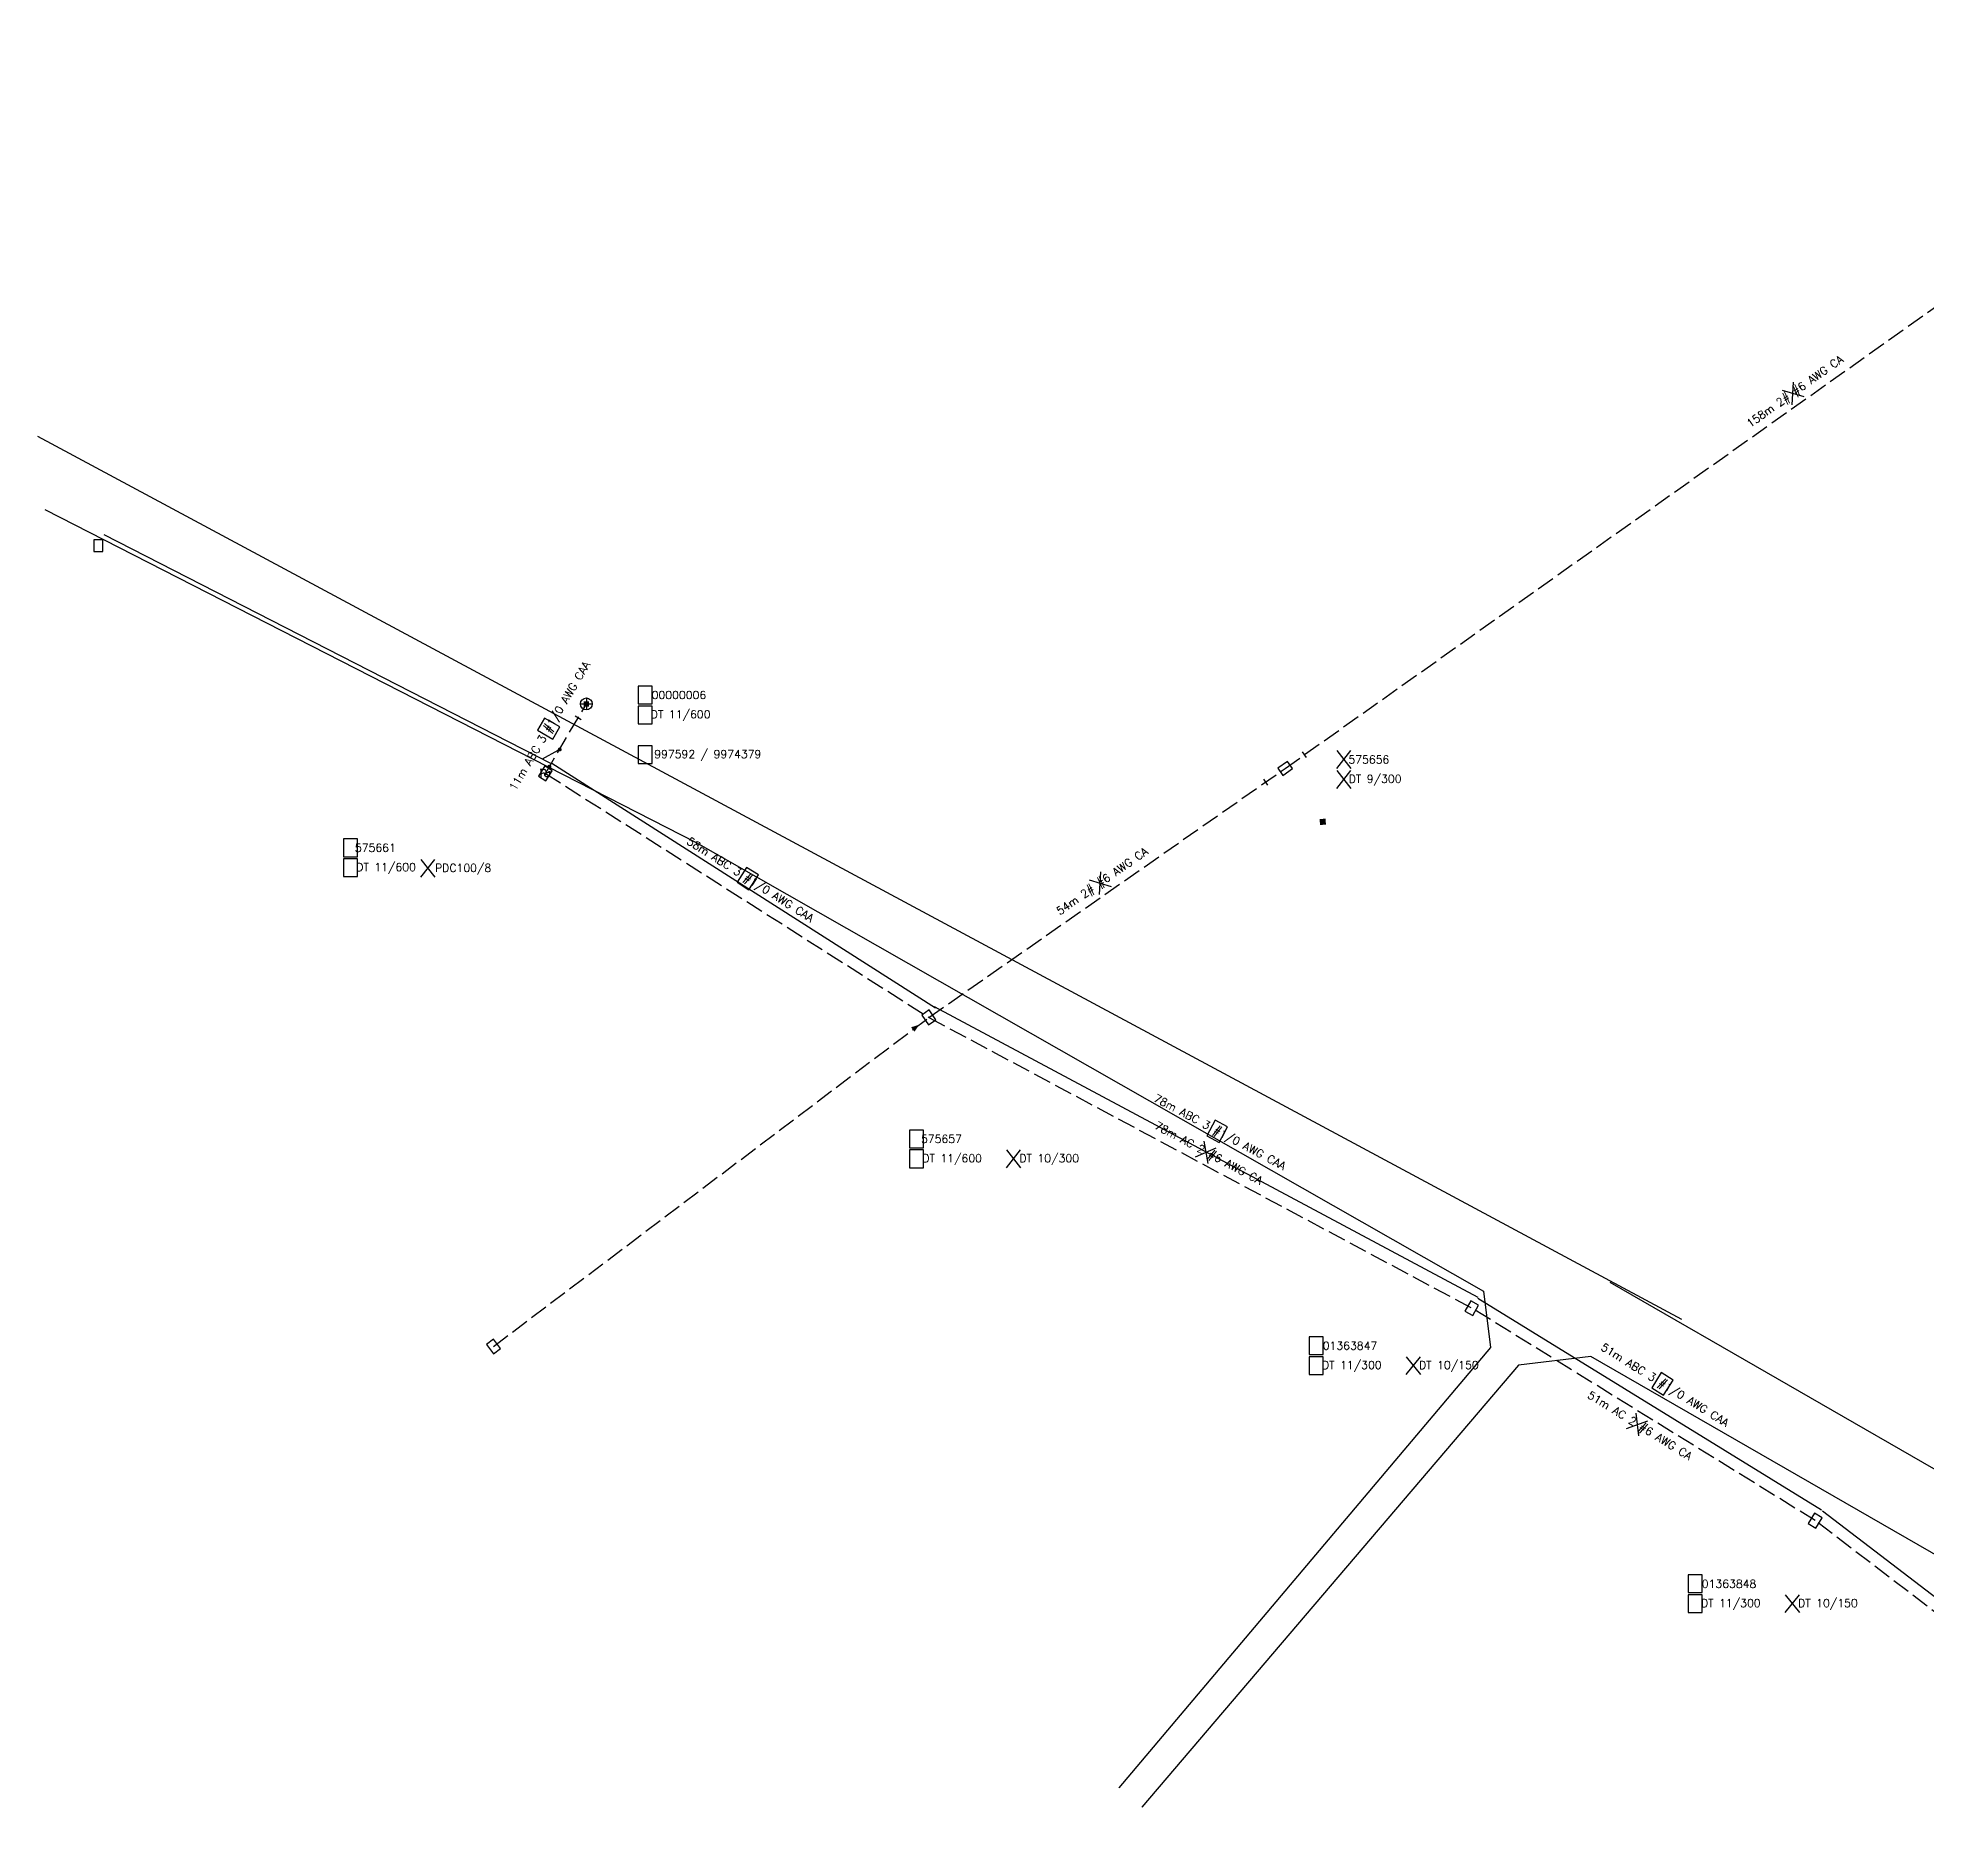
# Model space of a CAD drawing. Extents: x 936087 to 998074, y 9974195 to 10005451.
# Drawn here: x 997523.4 to 997760.7, y 9974236.7 to 9974462.9 of the extents above; entities that cross this region are included whole.
import ezdxf
from ezdxf.enums import TextEntityAlignment as Align

# ---------------------------------------------------------------- set-up
doc = ezdxf.new("R2010")
doc.units = 0
doc.header["$LTSCALE"] = 3
doc.linetypes.add('DASHED', pattern=[1, 0.75, -0.25])
for name, color, linetype in [('ENCABECAMENTO_PROJ', 1, 'CONTINUOUS'), ('INSTALACAO_MANOBRA_PROJ', 1, 'CONTINUOUS'), ('IP', 7, 'CONTINUOUS'), ('PONTO_GEOGRAFICO', 7, 'CONTINUOUS'), ('PONTO_GEOGRAFICO_PROJ', 6, 'CONTINUOUS'), ('TEXTO_PG_COORD_PROJ', 7, 'CONTINUOUS'), ('TEXTO_PG_NUMERO_PROJ', 7, 'CONTINUOUS'), ('TEXTO_PG_NUMERO_RETI', 7, 'CONTINUOUS'), ('TEXTO_PG_PROJ', 7, 'CONTINUOUS'), ('TEXTO_PG_RETI', 7, 'CONTINUOUS'), ('TEXTO_TP_PROJ', 7, 'CONTINUOUS'), ('TEXTO_TP_RETI', 7, 'CONTINUOUS'), ('TRECHO_PRIMARIO', 5, 'DASHED'), ('TRECHO_PRIMARIO_PROJ', 1, 'DASHED'), ('TRECHO_SECUNDARIO', 1, 'CONTINUOUS'), ('TRECHO_SECUNDARIO_PROJ', 6, 'CONTINUOUS')]:
    doc.layers.add(name, color=color, linetype=linetype)
doc.styles.get("Standard").update_dxf_attribs({"font": 'ROMANS', "width": 0.8})

# ---------------------------------------------------------------- blocks, each defined once
blk = doc.blocks.new('00F1')
at = {"color": 0}
for p, q in [((-1.08, -1.13), (-1.08, 0.94)), ((0.08, 0.75), (0.08, -0.21)), ((1.08, 0.53), (1.08, -0.43)), ((-0.14, -0.51), (-0.14, -0.01))]:
    blk.add_line(p, q, dxfattribs=at)
blk.add_circle((-1.08, 1.02), 0.0836, dxfattribs=at)
for centre, radius, start, end in [((-0.45, 0.13), 0.884, 59.3245, 135.4578), ((-0.45, -0.83), 0.884, 59.3245, 135.4578), ((-0.08, 0.75), 0.159, 0, 59.3245), ((0.38, 1.08), 0.884, 249.6513, 322.1639), ((0.02, -0.51), 0.159, 108.4593, 239.6814), ((0.38, 0.11), 0.884, 239.6814, 322.1639), ((-0.08, -0.21), 0.159, 288.4593, 59.3245)]:
    blk.add_arc(centre, radius, start, end, dxfattribs=at)
blk = doc.blocks.new('002F')
at = {"color": 0}
blk.add_lwpolyline([(-1.11328, 1.5), (-1.11328, -1.5), (1.113281, -1.5), (1.113281, 1.5)], close=True, dxfattribs=at)
blk = doc.blocks.new('0025')
at = {"color": 0}
blk.add_solid([(-0.75, -0.75), (0.75, -0.75), (-0.75, 0.75), (0.75, 0.75)], dxfattribs=at)
blk = doc.blocks.new('002D')
at = {"color": 0}
for p, q in [((-1.5, 0), (1.5, 0)), ((0, 1.5), (0, -1.5))]:
    blk.add_line(p, q, dxfattribs=at)
blk.add_circle((0, 0), 1.5, dxfattribs=at)
blk.add_solid([(-0.68408, -0.68408), (0.684082, -0.68408), (-0.68408, 0.684082), (0.684082, 0.684082)], dxfattribs=at)
blk = doc.blocks.new('0079')
at = {"color": 0}
blk.add_line((6.566237, 0.249023), (2.667854, 2.499755), dxfattribs=at)
at = {"color": 0, "const_width": 0.498046}
for points in [[(1.749023, 0, 1), (2.24707, 0, 1)], [(6.748535, 0, 1), (7.246582, 0, 1)]]:
    blk.add_lwpolyline(points, format="xyb", close=True, dxfattribs=at)
blk = doc.blocks.new('00F2')
at = {"color": 0}
blk.add_line((0, -0.8789), (0, 0.878906), dxfattribs=at)
blk = doc.blocks.new('004B')
at = {"color": 0}
blk.add_solid([(0, 0), (2.050781, -0.6958), (2.050781, 0.6958)], dxfattribs=at)
blk = doc.blocks.new('0049')
at = {"color": 0}
blk.add_line((0, -0.8789), (0, 0.878906), dxfattribs=at)

msp = doc.modelspace()

# ---------------------------------------------------------------- linework, layer by layer
at = {"layer": 'MUB_PROJ', "color": 84}
for p, q in [((997730.01, 9974301.85), (997523.41, 9974412.82)), ((997523.41, 9974412.82), (997523.41, 9974412.82)), ((997524.29, 9974403.64), (997606.16, 9974361.82)), ((997606.16, 9974361.82), (997705.06, 9974305.4)), ((997808.32, 9974256.2), (997721.01, 9974306.52)), ((997721.01, 9974306.52), (997721.01, 9974306.52)), ((997705.06, 9974305.4), (997705.95, 9974298.32)), ((997705.95, 9974298.32), (997659.26, 9974243)), ((997718.56, 9974297.21), (997709.49, 9974296.1)), ((997804.63, 9974247.65), (997718.56, 9974297.21)), ((997709.49, 9974296.1), (997662.14, 9974240.57)), ((997659.26, 9974243), (997659.26, 9974243)), ((997662.14, 9974240.57), (997662.14, 9974240.57))]:
    msp.add_line(p, q, dxfattribs=at)
at = {"layer": 'TEXTO_PG_COORD_PROJ', "color": 6}
for p, q in [((997600.6, 9974373.95), (997598.84, 9974373.95)), ((997598.84, 9974373.95), (997598.84, 9974371.72)), ((997600.6, 9974371.72), (997600.6, 9974373.95)), ((997598.84, 9974371.72), (997600.6, 9974371.72))]:
    msp.add_line(p, q, dxfattribs=at)
at = {"layer": 'TEXTO_PG_NUMERO_PROJ', "color": 6}
for p, q in [((997600.6, 9974381.45), (997598.84, 9974381.45)), ((997598.84, 9974381.45), (997598.84, 9974379.22)), ((997600.6, 9974379.22), (997600.6, 9974381.45)), ((997598.84, 9974379.22), (997600.6, 9974379.22)), ((997563.58, 9974362.25), (997561.82, 9974362.25)), ((997561.82, 9974362.25), (997561.82, 9974360.02)), ((997563.58, 9974360.02), (997563.58, 9974362.25)), ((997561.82, 9974360.02), (997563.58, 9974360.02)), ((997634.71, 9974325.67), (997632.94, 9974325.67)), ((997632.94, 9974325.67), (997632.94, 9974323.43)), ((997634.71, 9974323.43), (997634.71, 9974325.67)), ((997632.94, 9974323.43), (997634.71, 9974323.43)), ((997684.94, 9974299.68), (997683.17, 9974299.68)), ((997683.17, 9974299.68), (997683.17, 9974297.45)), ((997684.94, 9974297.45), (997684.94, 9974299.68)), ((997683.17, 9974297.45), (997684.94, 9974297.45)), ((997732.57, 9974269.76), (997730.8, 9974269.76)), ((997730.8, 9974269.76), (997730.8, 9974267.53)), ((997732.57, 9974267.53), (997732.57, 9974269.76)), ((997730.8, 9974267.53), (997732.57, 9974267.53))]:
    msp.add_line(p, q, dxfattribs=at)
at = {"layer": 'TEXTO_PG_NUMERO_RETI', "color": 7}
for p, q in [((997686.65, 9974373.35), (997688.42, 9974371.11)), ((997686.65, 9974371.11), (997688.42, 9974373.35))]:
    msp.add_line(p, q, dxfattribs=at)
at = {"layer": 'TEXTO_PG_PROJ', "color": 6}
for p, q in [((997600.6, 9974378.95), (997598.84, 9974378.95)), ((997598.84, 9974378.95), (997598.84, 9974376.72)), ((997600.6, 9974376.72), (997600.6, 9974378.95)), ((997598.84, 9974376.72), (997600.6, 9974376.72)), ((997563.58, 9974359.75), (997561.82, 9974359.75)), ((997561.82, 9974359.75), (997561.82, 9974357.52)), ((997563.58, 9974357.52), (997563.58, 9974359.75)), ((997561.82, 9974357.52), (997563.58, 9974357.52)), ((997634.71, 9974323.17), (997632.94, 9974323.17)), ((997632.94, 9974323.17), (997632.94, 9974320.93)), ((997634.71, 9974320.93), (997634.71, 9974323.17)), ((997632.94, 9974320.93), (997634.71, 9974320.93)), ((997684.94, 9974297.18), (997683.17, 9974297.18)), ((997683.17, 9974297.18), (997683.17, 9974294.95)), ((997684.94, 9974294.95), (997684.94, 9974297.18)), ((997683.17, 9974294.95), (997684.94, 9974294.95)), ((997732.57, 9974267.26), (997730.8, 9974267.26)), ((997730.8, 9974267.26), (997730.8, 9974265.03)), ((997732.57, 9974265.03), (997732.57, 9974267.26)), ((997730.8, 9974265.03), (997732.57, 9974265.03))]:
    msp.add_line(p, q, dxfattribs=at)
at = {"layer": 'TEXTO_PG_RETI', "color": 7}
for p, q in [((997686.65, 9974370.85), (997688.42, 9974368.61)), ((997686.65, 9974368.61), (997688.42, 9974370.85)), ((997571.56, 9974359.66), (997573.32, 9974357.43)), ((997571.56, 9974357.43), (997573.32, 9974359.66)), ((997645.14, 9974323.17), (997646.91, 9974320.93)), ((997645.14, 9974320.93), (997646.91, 9974323.17)), ((997695.37, 9974297.18), (997697.14, 9974294.95)), ((997695.37, 9974294.95), (997697.14, 9974297.18)), ((997743, 9974267.26), (997744.77, 9974265.03)), ((997743, 9974265.03), (997744.77, 9974267.26))]:
    msp.add_line(p, q, dxfattribs=at)
at = {"layer": 'TEXTO_TP_PROJ', "color": 6}
for p, q in [((997587.1, 9974377.45), (997586.2, 9974375.93)), ((997589.02, 9974376.32), (997587.1, 9974377.45)), ((997586.2, 9974375.93), (997588.13, 9974374.8)), ((997588.13, 9974374.8), (997589.02, 9974376.32)), ((997612.48, 9974358.68), (997611.28, 9974356.8)), ((997613.97, 9974357.73), (997612.48, 9974358.68)), ((997611.28, 9974356.8), (997612.77, 9974355.85)), ((997612.77, 9974355.85), (997613.97, 9974357.73)), ((997671.36, 9974326.92), (997670.31, 9974324.95)), ((997670.31, 9974324.95), (997671.87, 9974324.12)), ((997672.92, 9974326.09), (997671.36, 9974326.92)), ((997671.87, 9974324.12), (997672.92, 9974326.09)), ((997727.39, 9974295.18), (997726.21, 9974293.28)), ((997728.89, 9974294.25), (997727.39, 9974295.18)), ((997727.71, 9974292.35), (997728.89, 9974294.25)), ((997726.21, 9974293.28), (997727.71, 9974292.35))]:
    msp.add_line(p, q, dxfattribs=at)
at = {"layer": 'TEXTO_TP_RETI', "color": 5}
for p, q in [((997743.88, 9974416.82), (997744.03, 9974419.67)), ((997742.59, 9974418.65), (997745.32, 9974417.85)), ((997656.82, 9974355.27), (997656.99, 9974358.12)), ((997655.54, 9974357.1), (997658.27, 9974356.28)), ((997668.89, 9974322.31), (997671.5, 9974323.45)), ((997669.95, 9974324.28), (997670.45, 9974321.47)), ((997724.23, 9974290.07), (997724.55, 9974287.24)), ((997723.05, 9974288.17), (997725.73, 9974289.14))]:
    msp.add_line(p, q, dxfattribs=at)
at = {"layer": 'TRECHO_PRIMARIO', "color": 182}
msp.add_line((997580.67, 9974298.47), (997635.38, 9974339.82), dxfattribs=at)
at = {"layer": 'TRECHO_PRIMARIO_PROJ', "color": 6}
for p, q in [((997680.15, 9974371.11), (997809.5, 9974462.94)), ((997587.19, 9974370.49), (997592.34, 9974379.22)), ((997587.19, 9974370.49), (997635.38, 9974339.82)), ((997635.38, 9974339.82), (997680.15, 9974371.11)), ((997635.38, 9974339.82), (997703.6, 9974303.29)), ((997746.76, 9974276.58), (997703.6, 9974303.29)), ((997798.93, 9974236.66), (997746.76, 9974276.58))]:
    msp.add_line(p, q, dxfattribs=at)
at = {"layer": 'TRECHO_SECUNDARIO', "color": 1}
msp.add_line((997799.84, 9974237.86), (997747.67, 9974277.77), dxfattribs=at)
at = {"layer": 'TRECHO_SECUNDARIO_PROJ', "color": 6}
for p, q in [((997531.73, 9974400.53), (997587.84, 9974371.76)), ((997588.02, 9974371.76), (997636.21, 9974341.01)), ((997636.03, 9974341.19), (997704.37, 9974304.68)), ((997747.53, 9974277.89), (997704.37, 9974304.5))]:
    msp.add_line(p, q, dxfattribs=at)

# ---------------------------------------------------------------- block references
at = {"layer": 'ENCABECAMENTO_PROJ', "color": 6, "xscale": 0.5, "yscale": 0.5}
for name, p, rotation in [('0049', (997591.32, 9974377.5), -121), ('00F2', (997682.6, 9974372.85), 35), ('00F2', (997677.69, 9974369.39), 215), ('004B', (997634.18, 9974338.92), 217)]:
    msp.add_blockref(name, p, dxfattribs=dict(at, rotation=rotation))
at = {"layer": 'INSTALACAO_MANOBRA_PROJ', "color": 6, "xscale": 0.5, "yscale": 0.5, "rotation": 59}
msp.add_blockref('0079', (997587.19, 9974370.49), dxfattribs=at)
at = {"layer": 'IP', "color": 5, "xscale": 0.5, "yscale": 0.5}
msp.add_blockref('00F1', (997587.19, 9974370.49), dxfattribs=at)
at = {"layer": 'PONTO_GEOGRAFICO', "color": 7, "xscale": 0.5, "yscale": 0.5}
msp.add_blockref('002F', (997531.02, 9974399.11), dxfattribs=at)
for name, p, rotation in [('0025', (997684.88, 9974364.4), 4), ('002F', (997580.67, 9974298.47), 217)]:
    msp.add_blockref(name, p, dxfattribs=dict(at, rotation=rotation))
at = {"layer": 'PONTO_GEOGRAFICO_PROJ', "color": 6, "xscale": 0.5, "yscale": 0.5}
msp.add_blockref('002D', (997592.34, 9974379.22), dxfattribs=at)
for p, rotation in [((997587.19, 9974370.49), 328), ((997680.15, 9974371.11), 125), ((997635.38, 9974339.82), 215), ((997703.6, 9974303.29), 151), ((997746.76, 9974276.58), 328)]:
    msp.add_blockref('002F', p, dxfattribs=dict(at, rotation=rotation))

# ---------------------------------------------------------------- texts
at = {"layer": 'TEXTO_PG_COORD_PROJ', "color": 6}
msp.add_text(' 997592 / 9974379', height=1, dxfattribs=at).set_placement((997607.26, 9974372.84), align=Align.MIDDLE)
at = {"layer": 'TEXTO_PG_NUMERO_PROJ', "color": 6}
for s, p in [(' 00000006', (997603.63, 9974380.34)), (' 575661', (997565.49, 9974361.14)), (' 575657', (997636.62, 9974324.55)), (' 01363847', (997687.96, 9974298.56)), (' 01363848', (997735.59, 9974268.64))]:
    msp.add_text(s, height=1, dxfattribs=at).set_placement(p, align=Align.MIDDLE)
at = {"layer": 'TEXTO_PG_NUMERO_RETI', "color": 7}
msp.add_text(' 575656', height=1, dxfattribs=at).set_placement((997690.33, 9974372.23), align=Align.MIDDLE)
at = {"layer": 'TEXTO_PG_PROJ', "color": 6}
for s, p in [(' DT 11/600', (997603.85, 9974377.84)), (' DT 11/600', (997566.83, 9974358.64)), (' DT 11/600', (997637.96, 9974322.05)), (' DT 11/300', (997688.18, 9974296.06)), (' DT 11/300', (997735.81, 9974266.14))]:
    msp.add_text(s, height=1, dxfattribs=at).set_placement(p, align=Align.MIDDLE)
at = {"layer": 'TEXTO_PG_RETI', "color": 7}
for s, p in [(' DT 9/300', (997691.11, 9974369.73)), (' PDC100/8', (997576.52, 9974358.54)), (' DT 10/300', (997650.16, 9974322.05)), (' DT 10/150', (997700.38, 9974296.06)), (' DT 10/150', (997748.01, 9974266.14))]:
    msp.add_text(s, height=1, dxfattribs=at).set_placement(p, align=Align.MIDDLE)
at = {"layer": 'TEXTO_TP_PROJ', "color": 6}
for s, rotation, p in [(' 11m ABC 3 #1/0 AWG CAA', 59.4686, (997587.61, 9974376.12)), (' 58m ABC 3 #1/0 AWG CAA', 327.5354, (997612.63, 9974357.26)), (' 78m ABC 3 #1/0 AWG CAA', 331.8419, (997671.61, 9974325.52)), (' 51m ABC 3 #1/0 AWG CAA', 328.258, (997727.55, 9974293.76))]:
    msp.add_text(s, height=1, rotation=rotation, dxfattribs=at).set_placement(p, align=Align.MIDDLE)
at = {"layer": 'TEXTO_TP_RETI', "color": 5}
for s, rotation, p in [(' 158m 2# #6 AWG CA', 35.3733, (997743.96, 9974418.25)), (' 54m 2# #6 AWG CA', 34.9509, (997656.91, 9974356.69)), (' 78m AC 2 #6 AWG CA', 331.8419, (997670.2, 9974322.88)), (' 51m AC 2 #6 AWG CA', 328.258, (997724.39, 9974288.66))]:
    msp.add_text(s, height=1, rotation=rotation, dxfattribs=at).set_placement(p, align=Align.MIDDLE)

doc.saveas('drawing.dxf')
